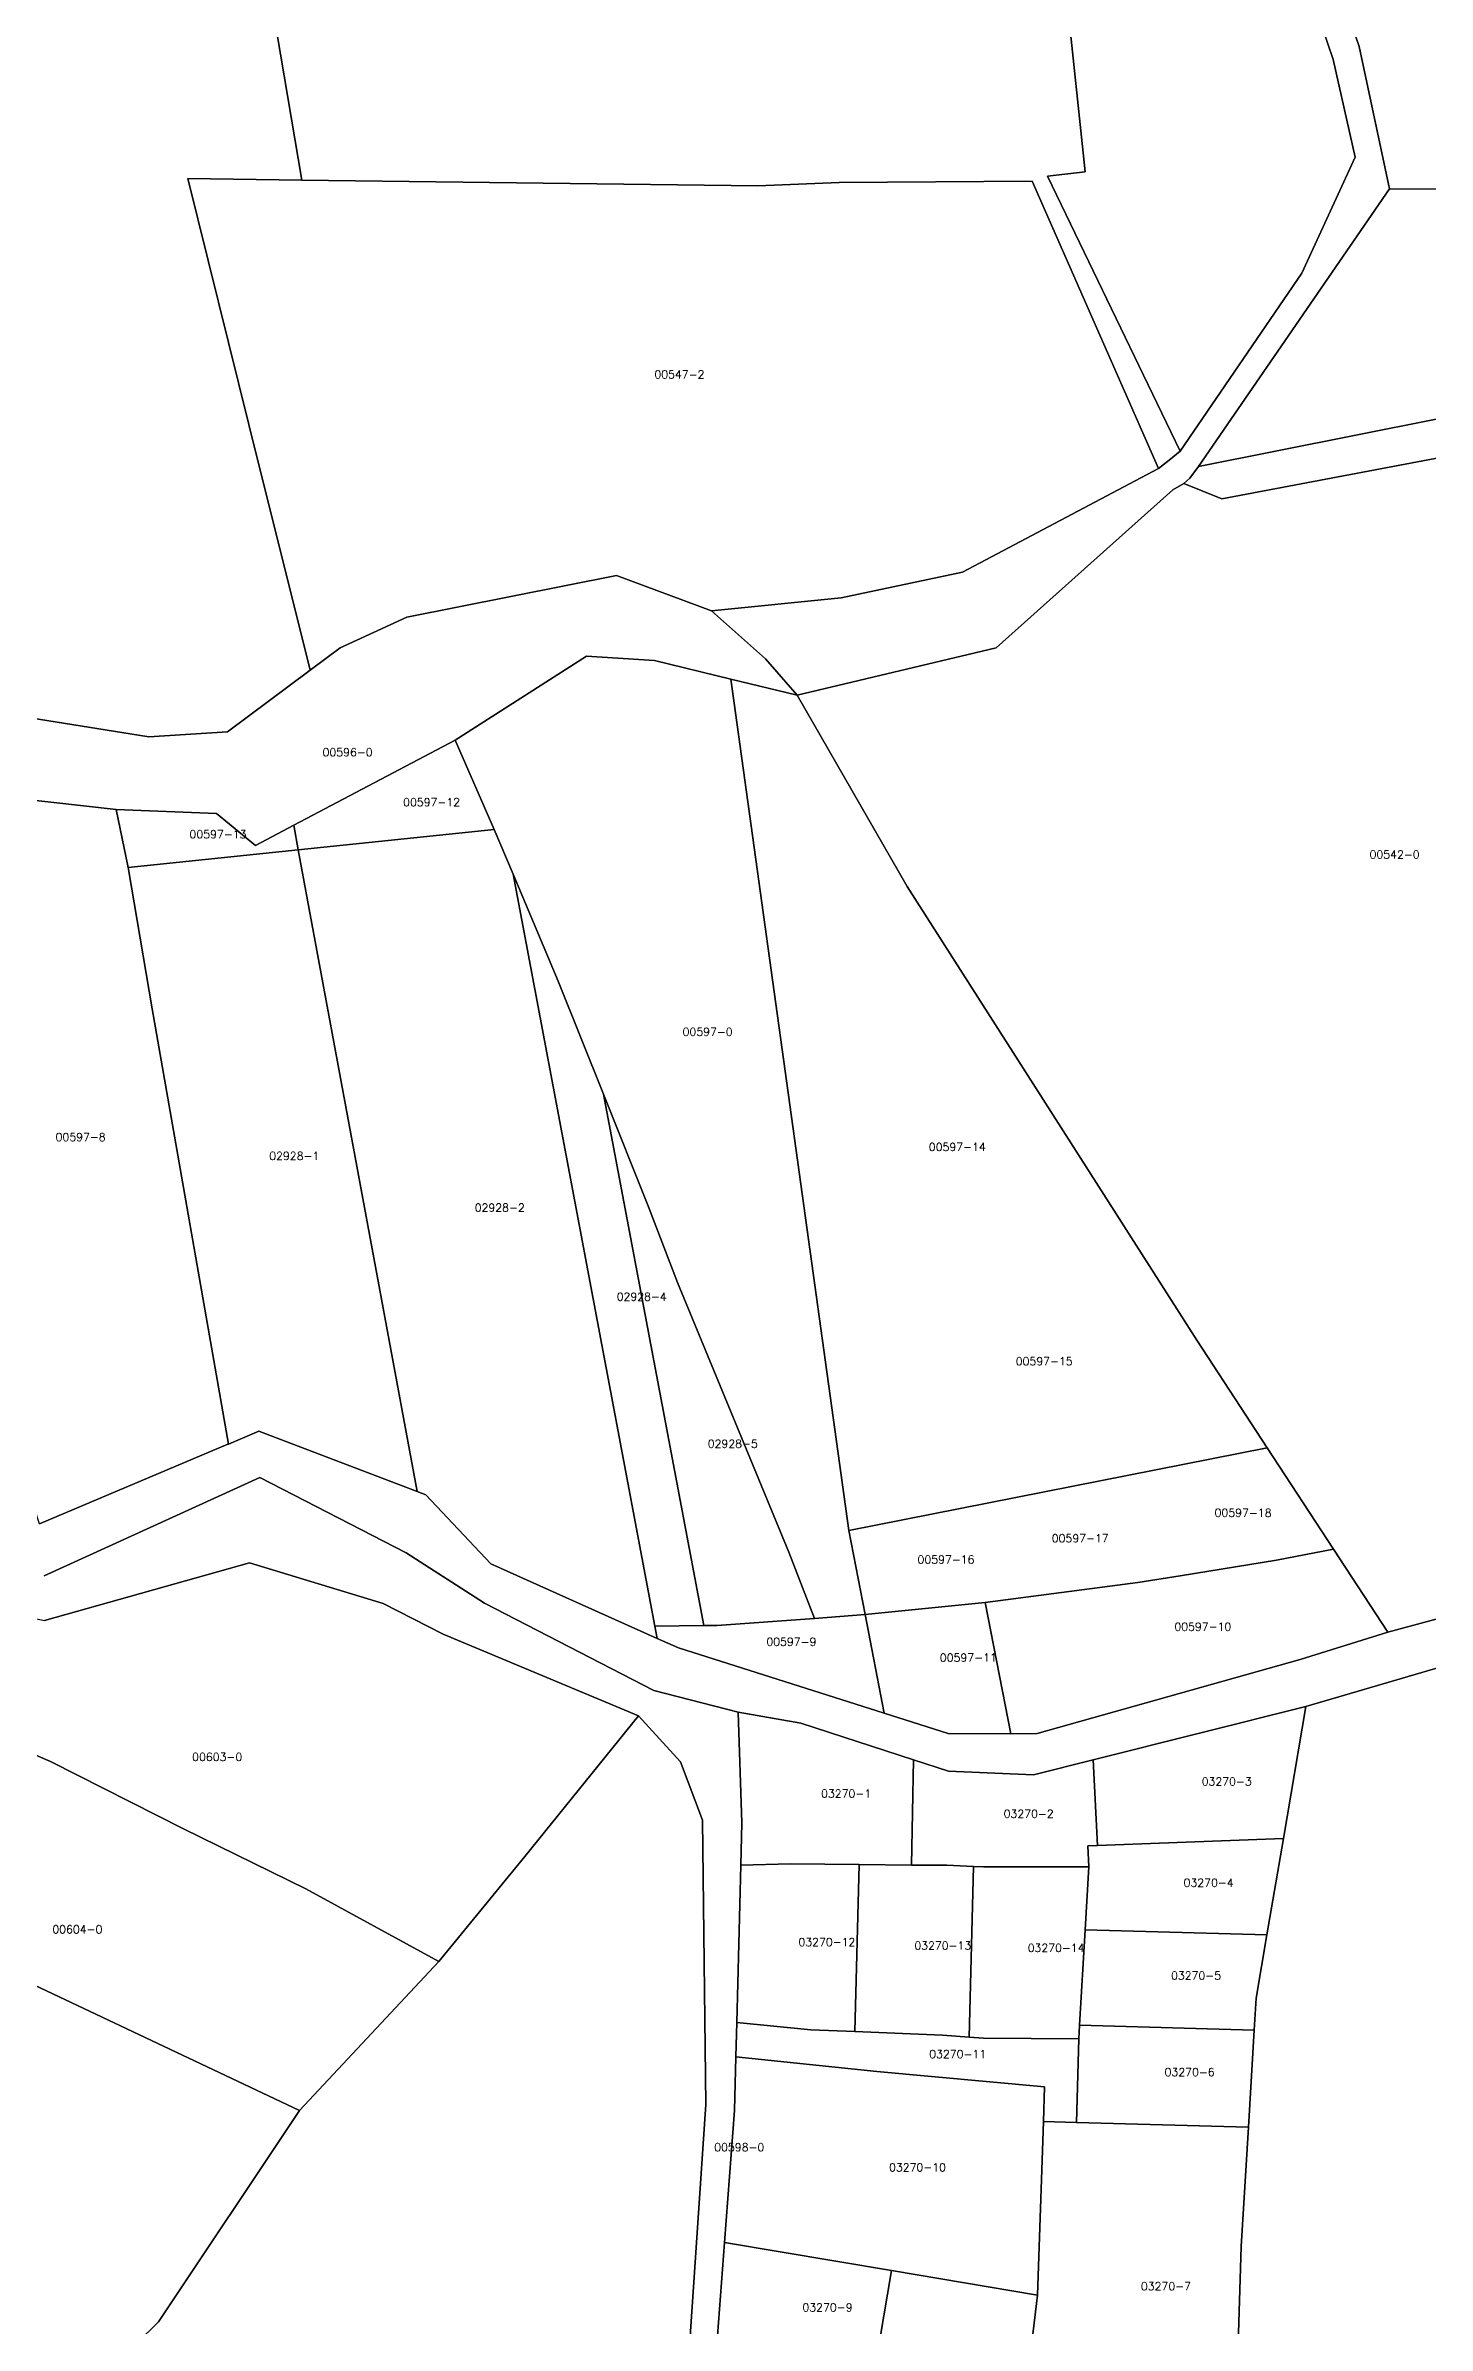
# Model space of a CAD drawing. Header units: metres. Extents: x 7423707 to 7427500, y 4706661 to 4708784.
# Drawn here: x 7424917.9 to 7425090.5, y 4706957 to 4707241.9 of the extents above; entities that cross this region are included whole.
import ezdxf

# ---------------------------------------------------------------- set-up
doc = ezdxf.new("R2010")
doc.units = ezdxf.units.M
doc.layers.add('Numrat_Parcelave', color=7, linetype='Continuous')
doc.layers.add('Parcelat_kadastrale2021', color=7, linetype='Continuous')
doc.styles.get("Standard").update_dxf_attribs({"font": 'simplex.shx'})

msp = doc.modelspace()

# ---------------------------------------------------------------- linework, layer by layer
at = {"layer": 'Parcelat_kadastrale2021'}
for points in [[(7425143.15, 4707259.7), (7425153.91, 4707231.04), (7425114.9, 4707223.91), (7425085.8, 4707224.03), (7425081.99, 4707241.8), (7425065.88, 4707288.67), (7425101.14, 4707293.41), (7425127.53, 4707298.18)], [(7425056.92, 4707189.06), (7425058.27, 4707190.14), (7425059.62, 4707191.23), (7425074.82, 4707213.48), (7425081.51, 4707227.97), (7425078.74, 4707240.18), (7425073.78, 4707254.81), (7425062.15, 4707289.53), (7425065.48, 4707290.7), (7425065.88, 4707288.67), (7425081.99, 4707241.8), (7425085.8, 4707224.03), (7425061.91, 4707189.33), (7425060.84, 4707187.87), (7425060.09, 4707187.2), (7425058.72, 4707186.43), (7425036.63, 4707166.69), (7425011.77, 4707160.74), (7425007.83, 4707165.28), (7425001.09, 4707171.3), (7425017.26, 4707172.94), (7425032.44, 4707176.13)], [(7425059.62, 4707191.23), (7425043.05, 4707225.61), (7425047.77, 4707226.16), (7425044.86, 4707253.8), (7425041.37, 4707284.05), (7425062.15, 4707289.53), (7425073.78, 4707254.81), (7425078.74, 4707240.18), (7425081.51, 4707227.97), (7425074.82, 4707213.48)], [(7424949.89, 4707225.12), (7424943.22, 4707264.51), (7424941.74, 4707269.38), (7424941.38, 4707272.06), (7424983.51, 4707277.36), (7425034.47, 4707283.77), (7425041.37, 4707284.05), (7425044.86, 4707253.8), (7425047.77, 4707226.16), (7425043.05, 4707225.61), (7425059.62, 4707191.23), (7425058.27, 4707190.14), (7425056.92, 4707189.06), (7425041.15, 4707224.97), (7425017.03, 4707224.82), (7425006.87, 4707224.42)], [(7425061.91, 4707189.33), (7425111.27, 4707199.15), (7425162.62, 4707207.06), (7425168.76, 4707207.86), (7425189.08, 4707210.75), (7425233.94, 4707215.78), (7425271.05, 4707221.62), (7425274.02, 4707222.24), (7425324.33, 4707229.36), (7425373.01, 4707236.88), (7425373.68, 4707234.08), (7425341.51, 4707229.62), (7425275.81, 4707219.32), (7425233.76, 4707213), (7425189.7, 4707207.49), (7425171.39, 4707204.21), (7425164.32, 4707202.66), (7425110.65, 4707193.97), (7425064.83, 4707185.27), (7425060.09, 4707187.2), (7425060.84, 4707187.87)], [(7425085.8, 4707224.03), (7425114.9, 4707223.91), (7425153.91, 4707231.04), (7425162.62, 4707207.06), (7425111.27, 4707199.15), (7425061.91, 4707189.33)], [(7424950.91, 4707163.87), (7424943.28, 4707194.59), (7424935.64, 4707225.3), (7424949.89, 4707225.12), (7425006.87, 4707224.42), (7425017.03, 4707224.82), (7425041.15, 4707224.97), (7425056.92, 4707189.06), (7425032.44, 4707176.13), (7425017.26, 4707172.94), (7425001.09, 4707171.3), (7424989.18, 4707175.7), (7424963, 4707170.51), (7424954.67, 4707166.68)], [(7425060.09, 4707187.2), (7425064.83, 4707185.27), (7425110.65, 4707193.97), (7425164.32, 4707202.66), (7425175.52, 4707174.73), (7425200.12, 4707114.14), (7425208.29, 4707098.48), (7425226.59, 4707083.99), (7425193.26, 4707069.74), (7425169.84, 4707069.5), (7425136.55, 4707062.5), (7425115.05, 4707051.64), (7425085.59, 4707043.67), (7425078.77, 4707054.06), (7425070.5, 4707066.69), (7425061.7, 4707080.15), (7425025.51, 4707136.85), (7425011.77, 4707160.74), (7425036.63, 4707166.69), (7425058.72, 4707186.43)], [(7424893.72, 4707152.49), (7424904.89, 4707156.87), (7424914.89, 4707158.08), (7424930.77, 4707155.56), (7424940.6, 4707156.18), (7424950.91, 4707163.87), (7424954.67, 4707166.68), (7424963, 4707170.51), (7424989.18, 4707175.7), (7425001.09, 4707171.3), (7425007.83, 4707165.28), (7425011.77, 4707160.74), (7425003.5, 4707162.74), (7424993.93, 4707165.07), (7424985.46, 4707165.61), (7424969.06, 4707155.13), (7424948.89, 4707144.51), (7424944.1, 4707141.99), (7424939.23, 4707145.96), (7424926.7, 4707146.45), (7424909.95, 4707148.33), (7424898.05, 4707144.9), (7424896.83, 4707150.09)], [(7425003.5, 4707162.74), (7425018.23, 4707056.37), (7425020.27, 4707045.87), (7425013.93, 4707045.4), (7425010.75, 4707053.68), (7424996.83, 4707087.38), (7424993.2, 4707096.83), (7424987.58, 4707110.88), (7424981.92, 4707125), (7424976.28, 4707138.38), (7424973.93, 4707143.97), (7424969.06, 4707155.13), (7424985.46, 4707165.61), (7424993.93, 4707165.07)], [(7425018.23, 4707056.37), (7425003.5, 4707162.74), (7425011.77, 4707160.74), (7425025.51, 4707136.85), (7425061.7, 4707080.15), (7425070.5, 4707066.69)], [(7424969.06, 4707155.13), (7424973.93, 4707143.97), (7424949.43, 4707141.42), (7424948.89, 4707144.51)], [(7424898.05, 4707144.9), (7424909.95, 4707148.33), (7424926.7, 4707146.45), (7424928.2, 4707139.21), (7424931.17, 4707121.55), (7424940.74, 4707067.18), (7424940.64, 4707067.15), (7424917.09, 4707057.22), (7424904.54, 4707095.74)], [(7424939.23, 4707145.96), (7424944.1, 4707141.99), (7424948.89, 4707144.51), (7424949.43, 4707141.42), (7424928.2, 4707139.21), (7424926.7, 4707146.45)], [(7424973.49, 4707052.23), (7424965.36, 4707060.83), (7424964.28, 4707061.24), (7424949.43, 4707141.42), (7424973.93, 4707143.97), (7424976.28, 4707138.38), (7424994.01, 4707044.41), (7424994.3, 4707042.89)], [(7424944.52, 4707068.77), (7424940.74, 4707067.18), (7424931.17, 4707121.55), (7424928.2, 4707139.21), (7424949.43, 4707141.42), (7424964.28, 4707061.24)], [(7424976.28, 4707138.38), (7424981.92, 4707125), (7424987.58, 4707110.88), (7425000.11, 4707044.49), (7424994.01, 4707044.41)], [(7425013.93, 4707045.4), (7425001.72, 4707044.51), (7425000.11, 4707044.49), (7424987.58, 4707110.88), (7424993.2, 4707096.83), (7424996.83, 4707087.38), (7425010.75, 4707053.68)], [(7425070.5, 4707066.69), (7425078.77, 4707054.06), (7425071.65, 4707052.69), (7425059.62, 4707050.73), (7425054.34, 4707049.87), (7425035.26, 4707047.4), (7425020.27, 4707045.87), (7425018.23, 4707056.37)], [(7424966.99, 4707002.52), (7424950.4, 4707011.62), (7424935.09, 4707019.08), (7424918.47, 4707027.51), (7424910.43, 4707030.96), (7424895.59, 4707038.03), (7424873.15, 4707049.11), (7424875.22, 4707054.23), (7424917.72, 4707045.11), (7424943.35, 4707052.35), (7424960.06, 4707047.26), (7424967.53, 4707043.41), (7424991.94, 4707033.23), (7424977.74, 4707015.64)], [(7425078.77, 4707054.06), (7425085.59, 4707043.67), (7425074.63, 4707040.24), (7425041.74, 4707030.99), (7425038.45, 4707030.98), (7425035.26, 4707047.4), (7425054.34, 4707049.87), (7425059.62, 4707050.73), (7425071.65, 4707052.69)], [(7424863.31, 4707025.82), (7424873.15, 4707049.11), (7424895.59, 4707038.03), (7424910.43, 4707030.96), (7424918.47, 4707027.51), (7424935.09, 4707019.08), (7424950.4, 4707011.62), (7424966.99, 4707002.52), (7424949.59, 4706983.89), (7424909.48, 4707002.86)], [(7425038.45, 4707030.98), (7425030.65, 4707030.99), (7425022.66, 4707033.56), (7425020.27, 4707045.87), (7425035.26, 4707047.4)], [(7424994.3, 4707042.89), (7424994.01, 4707044.41), (7425000.11, 4707044.49), (7425001.72, 4707044.51), (7425013.93, 4707045.4), (7425020.27, 4707045.87), (7425022.66, 4707033.56), (7424996.93, 4707041.71)], [(7425026.29, 4707027.73), (7425026.06, 4707014.56), (7425019.5, 4707014.65), (7425010.96, 4707014.72), (7425004.72, 4707014.54), (7425004.85, 4707019.83), (7425004.39, 4707033.68), (7425012.23, 4707032.3)], [(7425072.53, 4707017.89), (7425049.3, 4707017), (7425048.76, 4707027.71), (7425075.34, 4707034.4)], [(7425048.76, 4707027.71), (7425049.3, 4707017), (7425048.1, 4707016.96), (7425048.23, 4707014.36), (7425035.05, 4707014.34), (7425033.8, 4707014.4), (7425030.47, 4707014.55), (7425026.06, 4707014.56), (7425026.29, 4707027.73), (7425030.68, 4707026.3), (7425041.29, 4707025.83)], [(7425070.47, 4707005.84), (7425047.77, 4707006.49), (7425048.23, 4707014.36), (7425048.1, 4707016.96), (7425049.3, 4707017), (7425072.53, 4707017.89)], [(7425018.97, 4706993.77), (7425013.5, 4706994), (7425004.22, 4706994.9), (7425004.72, 4707014.54), (7425010.96, 4707014.72), (7425019.5, 4707014.65)], [(7425033.26, 4706993.07), (7425029.93, 4706993.32), (7425018.97, 4706993.77), (7425019.5, 4707014.65), (7425026.06, 4707014.56), (7425030.47, 4707014.55), (7425033.8, 4707014.4)], [(7425047.77, 4707006.49), (7425047.06, 4706994.58), (7425046.96, 4706992.84), (7425035.05, 4706992.94), (7425033.26, 4706993.07), (7425033.8, 4707014.4), (7425035.05, 4707014.34), (7425048.23, 4707014.36)], [(7425068.88, 4706993.95), (7425047.06, 4706994.58), (7425047.77, 4707006.49), (7425070.47, 4707005.84), (7425069.12, 4706997.94)], [(7424834.52, 4706899.67), (7424830.28, 4706918.23), (7424826.77, 4706931.96), (7424857.83, 4706947.88), (7424875.6, 4706962.27), (7424883.07, 4706972.07), (7424887.96, 4706977.59), (7424909.48, 4707002.86), (7424949.59, 4706983.89), (7424931.98, 4706957.5), (7424918.65, 4706944.37), (7424916.65, 4706942.41), (7424904.83, 4706933.94), (7424884.63, 4706919.46), (7424867.42, 4706911.15), (7424852.55, 4706903.94)], [(7425046.66, 4706982.41), (7425042.55, 4706982.53), (7425042.69, 4706986.86), (7425021.73, 4706988.78), (7425004.11, 4706990.6), (7425004.22, 4706994.9), (7425013.5, 4706994), (7425018.97, 4706993.77), (7425029.93, 4706993.32), (7425033.26, 4706993.07), (7425035.05, 4706992.94), (7425046.96, 4706992.84)], [(7425068.15, 4706981.8), (7425046.66, 4706982.41), (7425046.96, 4706992.84), (7425047.06, 4706994.58), (7425068.88, 4706993.95)], [(7425042.55, 4706982.53), (7425041.82, 4706960.83), (7425023.55, 4706963.91), (7425002.7, 4706967.42), (7425003.94, 4706983.89), (7425004.11, 4706990.6), (7425021.73, 4706988.78), (7425042.69, 4706986.86)], [(7425039.94, 4706945.17), (7425041.82, 4706960.83), (7425042.55, 4706982.53), (7425046.66, 4706982.41), (7425068.15, 4706981.8), (7425067.25, 4706966.91), (7425066.33, 4706937.13), (7425062.21, 4706938.4), (7425050.17, 4706942.11), (7425041.24, 4706944.85)], [(7425002.7, 4706967.42), (7425023.55, 4706963.91), (7425021.14, 4706949.63), (7425001.7, 4706954.08)], [(7425041.82, 4706960.83), (7425039.94, 4706945.17), (7425029.33, 4706947.75), (7425028.71, 4706947.9), (7425021.14, 4706949.63), (7425023.55, 4706963.91)]]:
    msp.add_lwpolyline(points, close=True, dxfattribs=at)
for points in [[(7424943.22, 4707264.51), (7424949.89, 4707225.12), (7424935.64, 4707225.3), (7424943.28, 4707194.59), (7424950.91, 4707163.87), (7424940.6, 4707156.18), (7424930.77, 4707155.56), (7424914.89, 4707158.08), (7424904.89, 4707156.87), (7424893.72, 4707152.49), (7424873.75, 4707160.45), (7424858.35, 4707153.51), (7424848.24, 4707161.13), (7424842.98, 4707159.84), (7424825.5, 4707144.11), (7424822.29, 4707141.48), (7424815.69, 4707192.7), (7424808.45, 4707232.13), (7424808.66, 4707240.59), (7424812.28, 4707247.41)], [(7424917.09, 4707057.22), (7424940.64, 4707067.15), (7424940.74, 4707067.18), (7424944.52, 4707068.77), (7424964.28, 4707061.24), (7424965.36, 4707060.83), (7424973.49, 4707052.23), (7424994.3, 4707042.89), (7424996.93, 4707041.71), (7425022.66, 4707033.56), (7425030.65, 4707030.99), (7425038.45, 4707030.98), (7425041.74, 4707030.99), (7425074.63, 4707040.24), (7425085.59, 4707043.67), (7425115.05, 4707051.64)], [(7425117.08, 4707046.64), (7425075.34, 4707034.4), (7425048.76, 4707027.71), (7425041.29, 4707025.83), (7425030.68, 4707026.3), (7425026.29, 4707027.73), (7425012.23, 4707032.3), (7425004.39, 4707033.68), (7424993.85, 4707036.39), (7424972.7, 4707047.3), (7424962.91, 4707053.59), (7424944.64, 4707062.98), (7424917.71, 4707050.7)], [(7424917.71, 4707050.7), (7424944.64, 4707062.98), (7424962.91, 4707053.59), (7424972.7, 4707047.3), (7424993.85, 4707036.39), (7425004.39, 4707033.68), (7425004.85, 4707019.83), (7425004.72, 4707014.54), (7425004.22, 4706994.9), (7425004.11, 4706990.6), (7425003.94, 4706983.89), (7425002.7, 4706967.42), (7425001.7, 4706954.08)], [(7424998.34, 4706954.44), (7425000.36, 4706984.66), (7424999.96, 4707020.2), (7424997.21, 4707027.46), (7424991.94, 4707033.23), (7424967.53, 4707043.41), (7424960.06, 4707047.26), (7424943.35, 4707052.35), (7424917.72, 4707045.11)], [(7425108.76, 4706925.58), (7425088.12, 4706931.2), (7425082.69, 4706932.68), (7425074.34, 4706934.95), (7425066.33, 4706937.13), (7425067.25, 4706966.91), (7425068.15, 4706981.8), (7425068.88, 4706993.95), (7425069.12, 4706997.94), (7425070.47, 4707005.84), (7425072.53, 4707017.89), (7425075.34, 4707034.4), (7425117.08, 4707046.64)], [(7424918.65, 4706944.37), (7424931.98, 4706957.5), (7424949.59, 4706983.89), (7424966.99, 4707002.52), (7424977.74, 4707015.64), (7424991.94, 4707033.23), (7424997.21, 4707027.46), (7424999.96, 4707020.2), (7425000.36, 4706984.66), (7424998.34, 4706954.44)]]:
    msp.add_lwpolyline(points, dxfattribs=at)

# ---------------------------------------------------------------- texts
at = {"layer": 'Numrat_Parcelave'}
for s, p in [('00547-2', (7424993.93, 4707200.33)), ('00596-0', (7424952.47, 4707153.13)), ('00597-12', (7424962.54, 4707146.88)), ('00597-13', (7424935.85, 4707142.88)), ('00542-0', (7425083.29, 4707140.35)), ('00597-0', (7424997.46, 4707118.19)), ('00597-8', (7424919.12, 4707105.04)), ('00597-14', (7425028.22, 4707103.8)), ('02928-1', (7424945.81, 4707102.68)), ('02928-2', (7424971.48, 4707096.22)), ('02928-4', (7424989.22, 4707085.09)), ('00597-15', (7425039.08, 4707077.03)), ('02928-5', (7425000.6, 4707066.72)), ('00597-18', (7425063.93, 4707058.09)), ('00597-17', (7425043.58, 4707054.9)), ('00597-16', (7425026.81, 4707052.25)), ('00597-10', (7425058.9, 4707043.85)), ('00597-9', (7425007.92, 4707041.97)), ('00597-11', (7425029.6, 4707039.99)), ('00603-0', (7424936.18, 4707027.58)), ('03270-3', (7425062.31, 4707024.51)), ('03270-1', (7425014.76, 4707023)), ('03270-2', (7425037.57, 4707020.48)), ('03270-4', (7425060.05, 4707011.86)), ('00604-0', (7424918.71, 4707006.04)), ('03270-12', (7425011.93, 4707004.45)), ('03270-13', (7425026.41, 4707004.01)), ('03270-14', (7425040.57, 4707003.72)), ('03270-5', (7425058.48, 4707000.26)), ('03270-11', (7425028.27, 4706990.45)), ('03270-6', (7425057.68, 4706988.2)), ('00598-0', (7425001.41, 4706978.81)), ('03270-10', (7425023.25, 4706976.3)), ('03270-7', (7425054.72, 4706961.44)), ('03270-9', (7425012.43, 4706958.8))]:
    msp.add_text(s, height=1, dxfattribs=at).set_placement(p)

doc.saveas('drawing.dxf')
